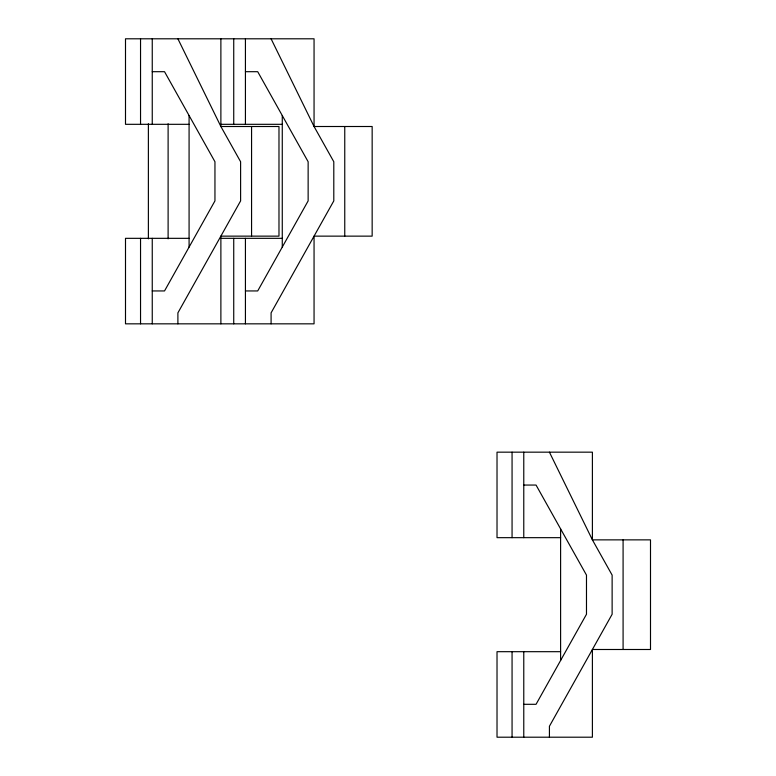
<?xml version="1.0" encoding="UTF-8"?>
<svg xmlns="http://www.w3.org/2000/svg" width="776" height="776" viewBox="0 0 776 776"><rect width="100%" height="100%" fill="white"/><g stroke="black" fill="none" stroke-linecap="round" stroke-linejoin="round"><path stroke-width="1.16" d="M152.251 71.693L164.531 71.693L214.952 161.738L214.952 200.897L164.531 290.942L152.251 290.942M245.429 71.693L257.71 71.693L308.14 161.738L308.14 200.897L257.71 290.942L245.429 290.942M189.082 124.315L125.499 124.315L125.499 38.8L314.057 38.8L314.057 126.507L333.796 161.738L333.796 200.897L271.086 312.873L271.086 323.834M220.898 124.315L282.27 124.315M189.082 238.329L125.499 238.329L125.499 323.834L314.057 323.834L314.057 236.137L372.16 236.137L372.16 126.507L314.057 126.507L271.086 38.8M220.898 238.329L282.27 238.329M523.771 485.058L536.051 485.058L586.481 575.103L586.481 614.262L536.051 704.307L523.771 704.307M560.602 537.671L497.018 537.671L497.018 452.165L592.398 452.165L592.398 539.863L612.128 575.103L612.128 614.262L549.427 726.239L549.427 737.2M560.602 651.685L497.018 651.685L497.018 737.2L592.398 737.2L592.398 649.493L650.501 649.493L650.501 539.863L592.398 539.863L549.427 452.165M177.898 38.8L220.879 126.507L240.608 161.738L240.608 200.897L177.898 312.873L177.898 323.834M623.089 539.863L623.089 649.493M560.602 528.902L560.602 660.463M523.771 452.165L523.771 537.671M523.771 651.685L523.771 737.2M512.063 452.165L512.063 537.671M512.063 651.685L512.063 737.2M344.757 126.507L344.757 236.137M282.27 115.537L282.27 247.098M251.57 126.507L251.57 236.137M245.429 38.8L245.429 124.315M245.429 238.329L245.429 323.834M233.731 38.8L233.731 124.315M233.731 238.329L233.731 323.834M220.879 38.8L220.879 126.507L278.982 126.507L278.982 236.137L220.879 236.137L220.879 323.834M189.082 115.537L189.082 247.098M168.111 123.782L168.111 238.853M152.251 38.8L152.251 124.315M152.251 238.329L152.251 323.834M148.381 123.782L148.381 238.853M140.543 38.8L140.543 124.315M140.543 238.329L140.543 323.834"/></g></svg>
